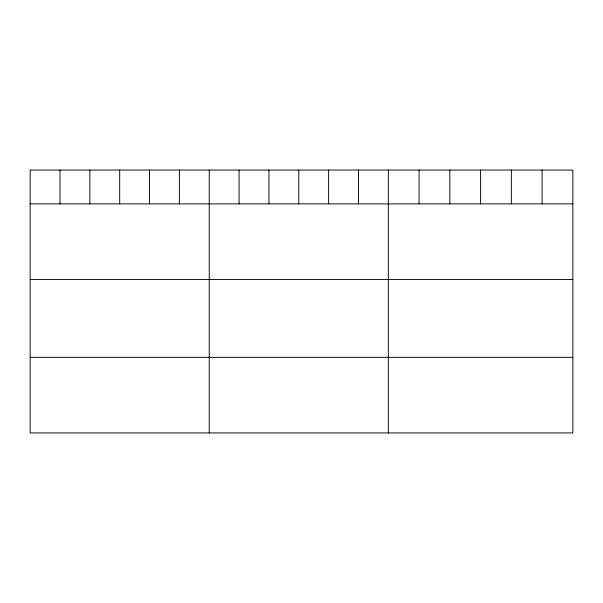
<?xml version="1.0" encoding="UTF-8"?>
<svg xmlns="http://www.w3.org/2000/svg" width="603" height="603" viewBox="0 0 603 603"><rect width="100%" height="100%" fill="white"/><g stroke="black" fill="none" stroke-linecap="round" stroke-linejoin="round"><path stroke-width="0.9" d="M572.85 279.468L572.85 170.061L30.15 170.061L30.15 432.939L572.85 432.939L572.85 279.468L30.15 279.468M30.15 203.882L572.85 203.882M30.15 357.345L572.85 357.345M542.097 170.061L542.097 203.882M511.344 170.061L511.344 203.882M480.591 170.061L480.591 203.882M449.838 170.061L449.838 203.882M419.085 170.061L419.085 203.882M388.332 170.061L388.332 432.939M358.484 170.061L358.484 203.882M328.635 170.061L328.635 203.882M298.786 170.061L298.786 203.882M268.938 170.061L268.938 203.882M239.09 170.061L239.09 203.882M209.241 170.061L209.241 432.939M179.393 170.061L179.393 203.882M149.544 170.061L149.544 203.882M119.696 170.061L119.696 203.882M89.847 170.061L89.847 203.882M59.998 170.061L59.998 203.882"/></g></svg>
